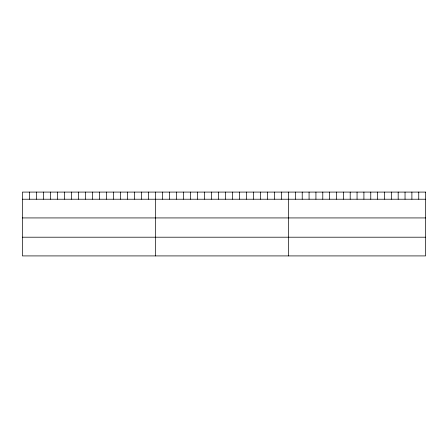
<?xml version="1.0" encoding="UTF-8"?>
<svg xmlns="http://www.w3.org/2000/svg" width="448" height="448" viewBox="0 0 448 448"><rect width="100%" height="100%" fill="white"/><g stroke="black" fill="none" stroke-linecap="round" stroke-linejoin="round"><path stroke-width="0.67" d="M22.4 199.22L425.6 199.22M22.4 217.93L425.6 217.93M22.4 237.205L425.6 237.205M418.746 192.086L418.746 199.22M411.891 192.086L411.891 199.22M405.037 192.086L405.037 199.22M398.182 192.086L398.182 199.22M391.328 192.086L391.328 199.22M384.474 192.086L384.474 199.22M377.619 192.086L377.619 199.22M370.765 192.086L370.765 199.22M363.91 192.086L363.91 199.22M357.056 192.086L357.056 199.22M350.202 192.086L350.202 199.22M343.347 192.086L343.347 199.22M336.493 192.086L336.493 199.22M329.638 192.086L329.638 199.22M322.784 192.086L322.784 199.22M315.93 192.086L315.93 199.22M309.075 192.086L309.075 199.22M302.221 192.086L302.221 199.22M295.366 192.086L295.366 199.22M288.512 192.086L288.512 255.914M281.506 192.086L281.506 199.22M274.506 192.086L274.506 199.22M267.501 192.086L267.501 199.22M260.501 192.086L260.501 199.22M253.495 192.086L253.495 199.22M246.495 192.086L246.495 199.22M239.49 192.086L239.49 199.22M232.49 192.086L232.49 199.22M225.484 192.086L225.484 199.22M218.484 192.086L218.484 199.22M211.478 192.086L211.478 199.22M204.478 192.086L204.478 199.22M197.473 192.086L197.473 199.22M190.473 192.086L190.473 199.22M183.467 192.086L183.467 199.22M176.467 192.086L176.467 199.22M169.462 192.086L169.462 199.22M162.462 192.086L162.462 199.22M155.456 192.086L155.456 255.914M148.45 192.086L148.45 199.22M141.45 192.086L141.45 199.22M134.445 192.086L134.445 199.22M127.445 192.086L127.445 199.22M120.439 192.086L120.439 199.22M113.439 192.086L113.439 199.22M106.434 192.086L106.434 199.22M99.434 192.086L99.434 199.22M92.428 192.086L92.428 199.22M85.428 192.086L85.428 199.22M78.422 192.086L78.422 199.22M71.422 192.086L71.422 199.22M64.417 192.086L64.417 199.22M57.417 192.086L57.417 199.22M50.411 192.086L50.411 199.22M43.411 192.086L43.411 199.22M36.406 192.086L36.406 199.22M29.406 192.086L29.406 199.22M425.6 192.086L22.4 192.086L22.4 255.914L425.6 255.914L425.6 192.086"/></g></svg>
